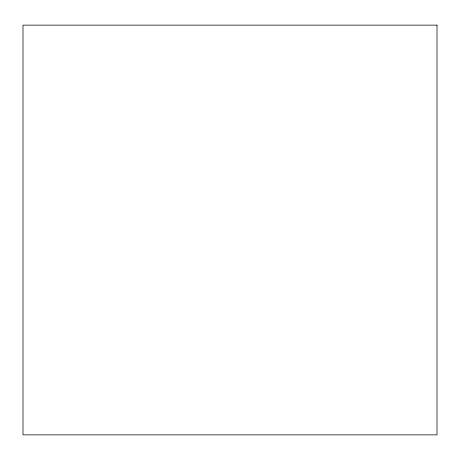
<?xml version="1.0" encoding="UTF-8"?>
<svg xmlns="http://www.w3.org/2000/svg" width="460" height="460" viewBox="0 0 460 460"><rect width="100%" height="100%" fill="white"/><g stroke="black" fill="none" stroke-linecap="round" stroke-linejoin="round"><path stroke-width="0.69" d="M437 25.133L23 25.133L23 434.867L437 434.867L437 25.133"/></g></svg>
